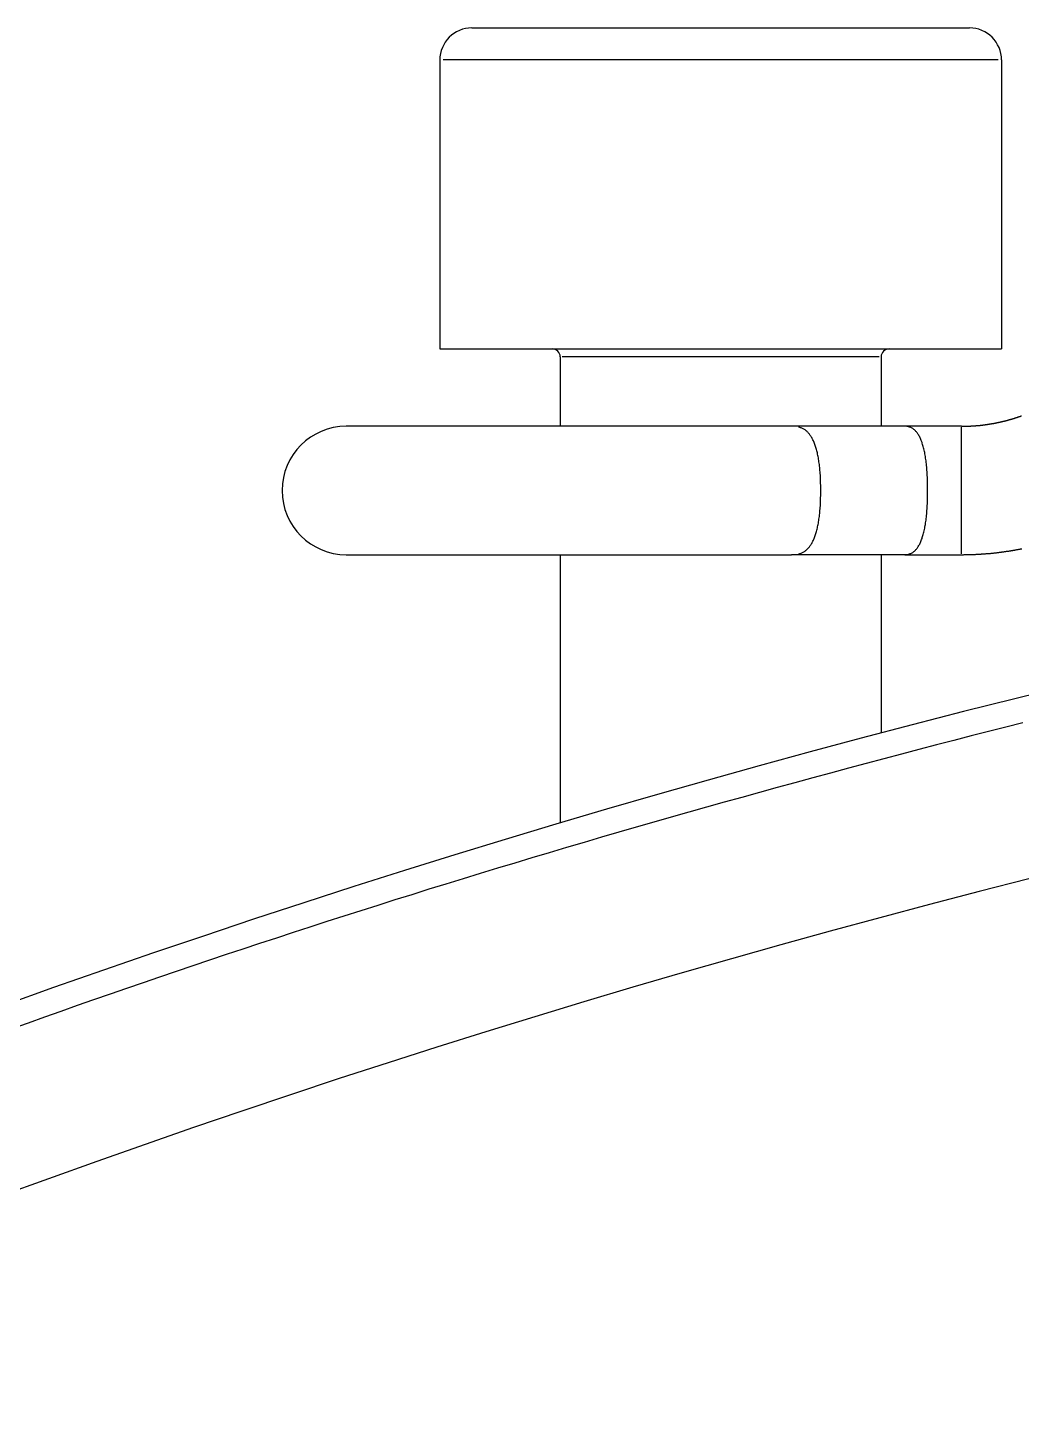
# Model space of a CAD drawing. Extents: x -120222 to -41942, y -19134 to 30932.
# Drawn here: x -81633.15 to -81620.77, y 10530.16 to 10547.52 of the extents above; entities that cross this region are included whole.
import ezdxf

# ---------------------------------------------------------------- set-up
doc = ezdxf.new("R2010")
doc.units = 0
doc.header["$LTSCALE"] = 150
doc.header["$MEASUREMENT"] = 0
doc.layers.get('0').update_dxf_attribs({"linetype": 'CONTINUOUS'})
doc.layers.add('____-568', color=7, linetype='CONTINUOUS')

# ---------------------------------------------------------------- blocks, each defined once
blk = doc.blocks.new('____-172')
at = {"color": 1, "linetype": 'Continuous'}
for p, q in [((-88062.723, 5998.817), (-88056.523, 5998.817)), ((-88063.123, 5998.417), (-88063.123, 5994.817)), ((-88056.166, 5998.417), (-88063.08, 5998.417)), ((-88056.123, 5998.417), (-88056.123, 5994.817)), ((-88063.123, 5994.817), (-88056.123, 5994.817)), ((-88061.623, 5994.717), (-88061.623, 5993.852)), ((-88057.648, 5994.717), (-88061.599, 5994.717)), ((-88057.623, 5994.717), (-88057.623, 5993.852)), ((-88058.74, 5993.852), (-88064.289, 5993.852)), ((-88057.326, 5993.852), (-88058.74, 5993.852)), ((-88056.62, 5993.852), (-88057.326, 5993.852)), ((-88064.289, 5992.252), (-88058.74, 5992.252)), ((-88061.623, 5992.252), (-88061.623, 5988.909)), ((-88057.326, 5992.252), (-88058.74, 5992.252)), ((-88057.623, 5992.252), (-88057.623, 5990.03)), ((-88057.326, 5992.252), (-88056.62, 5992.252))]:
    blk.add_line(p, q, dxfattribs=at)
at = {"color": 1, "linetype": 'Continuous', "flags": 128}
for points in [[(-88056.62, 5993.852), (-88056.616, 5993.852), (-88056.613, 5993.852), (-88056.609, 5993.852), (-88056.605, 5993.852), (-88056.602, 5993.852), (-88056.598, 5993.852), (-88056.595, 5993.853), (-88056.591, 5993.853), (-88056.587, 5993.853), (-88056.584, 5993.853), (-88056.58, 5993.853), (-88056.577, 5993.853), (-88056.573, 5993.853), (-88056.569, 5993.853), (-88056.566, 5993.853), (-88056.562, 5993.853), (-88056.559, 5993.853), (-88056.555, 5993.853), (-88056.551, 5993.853), (-88056.548, 5993.854), (-88056.544, 5993.854), (-88056.541, 5993.854), (-88056.537, 5993.854), (-88056.533, 5993.854), (-88056.53, 5993.854), (-88056.526, 5993.854), (-88056.523, 5993.855), (-88056.519, 5993.855), (-88056.515, 5993.855), (-88056.512, 5993.855), (-88056.508, 5993.855), (-88056.505, 5993.855), (-88056.501, 5993.856), (-88056.498, 5993.856), (-88056.494, 5993.856), (-88056.49, 5993.856), (-88056.487, 5993.856), (-88056.483, 5993.857), (-88056.48, 5993.857), (-88056.476, 5993.857), (-88056.472, 5993.857), (-88056.469, 5993.858), (-88056.465, 5993.858), (-88056.462, 5993.858), (-88056.458, 5993.858), (-88056.454, 5993.859), (-88056.451, 5993.859), (-88056.447, 5993.859), (-88056.444, 5993.859), (-88056.44, 5993.86), (-88056.436, 5993.86), (-88056.433, 5993.86), (-88056.429, 5993.861), (-88056.426, 5993.861), (-88056.422, 5993.861), (-88056.419, 5993.862), (-88056.415, 5993.862), (-88056.411, 5993.862), (-88056.408, 5993.863), (-88056.404, 5993.863), (-88056.401, 5993.863), (-88056.397, 5993.864), (-88056.393, 5993.864), (-88056.39, 5993.864), (-88056.386, 5993.865), (-88056.383, 5993.865), (-88056.379, 5993.866), (-88056.375, 5993.866), (-88056.372, 5993.866), (-88056.368, 5993.867), (-88056.365, 5993.867), (-88056.361, 5993.868), (-88056.358, 5993.868), (-88056.354, 5993.868), (-88056.35, 5993.869), (-88056.347, 5993.869), (-88056.343, 5993.87), (-88056.34, 5993.87), (-88056.336, 5993.871), (-88056.333, 5993.871), (-88056.329, 5993.872), (-88056.325, 5993.872), (-88056.322, 5993.873), (-88056.318, 5993.873), (-88056.315, 5993.874), (-88056.311, 5993.874), (-88056.308, 5993.875), (-88056.304, 5993.875), (-88056.3, 5993.876), (-88056.297, 5993.876), (-88056.293, 5993.877), (-88056.29, 5993.877), (-88056.286, 5993.878), (-88056.283, 5993.878), (-88056.279, 5993.879), (-88056.276, 5993.879), (-88056.272, 5993.88), (-88056.268, 5993.881), (-88056.265, 5993.881), (-88056.261, 5993.882), (-88056.258, 5993.882), (-88056.254, 5993.883), (-88056.251, 5993.884), (-88056.247, 5993.884), (-88056.244, 5993.885), (-88056.24, 5993.885), (-88056.237, 5993.886), (-88056.233, 5993.887), (-88056.229, 5993.887), (-88056.226, 5993.888), (-88056.222, 5993.889), (-88056.219, 5993.889), (-88056.215, 5993.89), (-88056.212, 5993.891), (-88056.208, 5993.891), (-88056.205, 5993.892), (-88056.201, 5993.893), (-88056.198, 5993.893), (-88056.194, 5993.894), (-88056.191, 5993.895), (-88056.187, 5993.895), (-88056.184, 5993.896), (-88056.18, 5993.897), (-88056.176, 5993.898), (-88056.173, 5993.898), (-88056.169, 5993.899), (-88056.166, 5993.9), (-88056.162, 5993.9), (-88056.159, 5993.901), (-88056.155, 5993.902), (-88056.152, 5993.903), (-88056.148, 5993.903), (-88056.145, 5993.904), (-88056.141, 5993.905), (-88056.138, 5993.906), (-88056.134, 5993.907), (-88056.131, 5993.907), (-88056.127, 5993.908), (-88056.124, 5993.909), (-88056.12, 5993.91), (-88056.117, 5993.911), (-88056.113, 5993.911), (-88056.11, 5993.912), (-88056.106, 5993.913), (-88056.103, 5993.914), (-88056.099, 5993.915), (-88056.096, 5993.916), (-88056.092, 5993.917), (-88056.089, 5993.917), (-88056.085, 5993.918), (-88056.082, 5993.919), (-88056.078, 5993.92), (-88056.075, 5993.921), (-88056.071, 5993.922), (-88056.068, 5993.923), (-88056.064, 5993.924), (-88056.061, 5993.925), (-88056.057, 5993.925), (-88056.054, 5993.926), (-88056.05, 5993.927), (-88056.047, 5993.928), (-88056.044, 5993.929), (-88056.04, 5993.93), (-88056.037, 5993.931), (-88056.033, 5993.932), (-88056.03, 5993.933), (-88056.026, 5993.934), (-88056.023, 5993.935), (-88056.019, 5993.936), (-88056.016, 5993.937), (-88056.012, 5993.938), (-88056.009, 5993.939), (-88056.005, 5993.94), (-88056.002, 5993.941), (-88055.998, 5993.942), (-88055.995, 5993.943), (-88055.992, 5993.944), (-88055.988, 5993.945), (-88055.985, 5993.946), (-88055.981, 5993.947), (-88055.978, 5993.948), (-88055.974, 5993.949), (-88055.971, 5993.95), (-88055.967, 5993.951), (-88055.964, 5993.952), (-88055.961, 5993.953), (-88055.957, 5993.955), (-88055.954, 5993.956), (-88055.95, 5993.957), (-88055.947, 5993.958), (-88055.943, 5993.959), (-88055.94, 5993.96), (-88055.937, 5993.961), (-88055.933, 5993.962), (-88055.93, 5993.963), (-88055.926, 5993.965), (-88055.923, 5993.966), (-88055.919, 5993.967), (-88055.916, 5993.968), (-88055.913, 5993.969), (-88055.909, 5993.97), (-88055.906, 5993.971), (-88055.902, 5993.973), (-88055.899, 5993.974), (-88055.896, 5993.975), (-88055.892, 5993.976), (-88055.889, 5993.977), (-88055.885, 5993.979), (-88055.882, 5993.98), (-88055.879, 5993.981), (-88055.875, 5993.982)], [(-88056.62, 5992.252), (-88056.614, 5992.252), (-88056.607, 5992.252), (-88056.601, 5992.252), (-88056.595, 5992.252), (-88056.589, 5992.253), (-88056.582, 5992.253), (-88056.576, 5992.253), (-88056.57, 5992.253), (-88056.564, 5992.253), (-88056.558, 5992.253), (-88056.551, 5992.253), (-88056.545, 5992.253), (-88056.539, 5992.253), (-88056.533, 5992.253), (-88056.527, 5992.254), (-88056.52, 5992.254), (-88056.514, 5992.254), (-88056.508, 5992.254), (-88056.502, 5992.254), (-88056.496, 5992.254), (-88056.489, 5992.255), (-88056.483, 5992.255), (-88056.477, 5992.255), (-88056.471, 5992.255), (-88056.464, 5992.256), (-88056.458, 5992.256), (-88056.452, 5992.256), (-88056.446, 5992.256), (-88056.44, 5992.257), (-88056.433, 5992.257), (-88056.427, 5992.257), (-88056.421, 5992.258), (-88056.415, 5992.258), (-88056.409, 5992.258), (-88056.402, 5992.259), (-88056.396, 5992.259), (-88056.39, 5992.259), (-88056.384, 5992.26), (-88056.378, 5992.26), (-88056.371, 5992.261), (-88056.365, 5992.261), (-88056.359, 5992.261), (-88056.353, 5992.262), (-88056.347, 5992.262), (-88056.34, 5992.263), (-88056.334, 5992.263), (-88056.328, 5992.264), (-88056.322, 5992.264), (-88056.316, 5992.265), (-88056.309, 5992.265), (-88056.303, 5992.266), (-88056.297, 5992.266), (-88056.291, 5992.267), (-88056.285, 5992.267), (-88056.278, 5992.268), (-88056.272, 5992.268), (-88056.266, 5992.269), (-88056.26, 5992.269), (-88056.254, 5992.27), (-88056.247, 5992.271), (-88056.241, 5992.271), (-88056.235, 5992.272), (-88056.229, 5992.273), (-88056.223, 5992.273), (-88056.216, 5992.274), (-88056.21, 5992.275), (-88056.204, 5992.275), (-88056.198, 5992.276), (-88056.192, 5992.277), (-88056.185, 5992.277), (-88056.179, 5992.278), (-88056.173, 5992.279), (-88056.167, 5992.279), (-88056.161, 5992.28), (-88056.155, 5992.281), (-88056.148, 5992.282), (-88056.142, 5992.283), (-88056.136, 5992.283), (-88056.13, 5992.284), (-88056.124, 5992.285), (-88056.118, 5992.286), (-88056.111, 5992.287), (-88056.105, 5992.287), (-88056.099, 5992.288), (-88056.093, 5992.289), (-88056.087, 5992.29), (-88056.081, 5992.291), (-88056.074, 5992.292), (-88056.068, 5992.293), (-88056.062, 5992.294), (-88056.056, 5992.294), (-88056.05, 5992.295), (-88056.044, 5992.296), (-88056.038, 5992.297), (-88056.031, 5992.298), (-88056.025, 5992.299), (-88056.019, 5992.3), (-88056.013, 5992.301), (-88056.007, 5992.302), (-88056.001, 5992.303), (-88055.995, 5992.304), (-88055.988, 5992.305), (-88055.982, 5992.306), (-88055.976, 5992.307), (-88055.97, 5992.308), (-88055.964, 5992.309), (-88055.958, 5992.31), (-88055.952, 5992.312), (-88055.946, 5992.313), (-88055.939, 5992.314), (-88055.933, 5992.315), (-88055.927, 5992.316), (-88055.921, 5992.317), (-88055.915, 5992.318), (-88055.909, 5992.319), (-88055.903, 5992.321), (-88055.897, 5992.322), (-88055.891, 5992.323), (-88055.885, 5992.324), (-88055.878, 5992.325), (-88055.872, 5992.327)], [(-88055.856, 5990.158), (-88056.07, 5990.104), (-88056.285, 5990.049), (-88056.5, 5989.993), (-88056.717, 5989.937), (-88056.934, 5989.881), (-88057.152, 5989.824), (-88057.37, 5989.766), (-88057.59, 5989.708), (-88057.81, 5989.65), (-88058.031, 5989.591), (-88058.253, 5989.531), (-88058.475, 5989.471), (-88058.697, 5989.411), (-88058.919, 5989.35), (-88059.139, 5989.289), (-88059.36, 5989.228), (-88059.58, 5989.167), (-88059.8, 5989.105), (-88060.019, 5989.043), (-88060.238, 5988.981), (-88060.457, 5988.919), (-88060.675, 5988.856), (-88060.892, 5988.793), (-88061.11, 5988.73), (-88061.326, 5988.666), (-88061.543, 5988.602), (-88061.759, 5988.538), (-88061.975, 5988.474), (-88062.19, 5988.409), (-88062.405, 5988.344), (-88062.619, 5988.279), (-88062.833, 5988.213), (-88063.047, 5988.148), (-88063.26, 5988.082), (-88063.473, 5988.015), (-88063.685, 5987.949), (-88063.897, 5987.882), (-88064.108, 5987.815), (-88064.32, 5987.747), (-88064.53, 5987.68), (-88064.741, 5987.612), (-88064.951, 5987.544), (-88065.16, 5987.475), (-88065.369, 5987.407), (-88065.578, 5987.338), (-88065.786, 5987.268), (-88065.994, 5987.199), (-88066.202, 5987.129), (-88066.409, 5987.059), (-88066.615, 5986.988), (-88066.822, 5986.918), (-88067.028, 5986.847), (-88067.233, 5986.776), (-88067.438, 5986.704), (-88067.643, 5986.633), (-88067.847, 5986.561), (-88068.051, 5986.488), (-88068.254, 5986.416), (-88068.457, 5986.343)], [(-88058.652, 5992.262), (-88058.643, 5992.264), (-88058.635, 5992.267), (-88058.627, 5992.269), (-88058.618, 5992.273), (-88058.61, 5992.276), (-88058.603, 5992.28), (-88058.595, 5992.284), (-88058.587, 5992.288), (-88058.58, 5992.293), (-88058.572, 5992.298), (-88058.565, 5992.303), (-88058.558, 5992.309), (-88058.551, 5992.315), (-88058.544, 5992.321), (-88058.538, 5992.328), (-88058.531, 5992.335), (-88058.525, 5992.342), (-88058.518, 5992.35), (-88058.512, 5992.358), (-88058.506, 5992.366), (-88058.5, 5992.375), (-88058.495, 5992.383), (-88058.489, 5992.393), (-88058.484, 5992.402), (-88058.478, 5992.412), (-88058.473, 5992.422), (-88058.468, 5992.433), (-88058.463, 5992.444), (-88058.458, 5992.455), (-88058.454, 5992.467), (-88058.449, 5992.478), (-88058.445, 5992.491), (-88058.441, 5992.503), (-88058.437, 5992.516), (-88058.433, 5992.529), (-88058.429, 5992.543), (-88058.425, 5992.556), (-88058.421, 5992.571), (-88058.418, 5992.585), (-88058.415, 5992.6), (-88058.412, 5992.615), (-88058.408, 5992.63), (-88058.406, 5992.646), (-88058.403, 5992.662), (-88058.4, 5992.679), (-88058.398, 5992.695), (-88058.395, 5992.712), (-88058.393, 5992.73), (-88058.391, 5992.748), (-88058.389, 5992.766), (-88058.387, 5992.784), (-88058.386, 5992.803), (-88058.384, 5992.822), (-88058.383, 5992.841), (-88058.381, 5992.861), (-88058.38, 5992.881), (-88058.379, 5992.901), (-88058.378, 5992.922), (-88058.378, 5992.943), (-88058.377, 5992.964), (-88058.376, 5992.986), (-88058.376, 5993.008), (-88058.376, 5993.03), (-88058.376, 5993.052), (-88058.376, 5993.075), (-88058.376, 5993.097), (-88058.376, 5993.119), (-88058.377, 5993.141), (-88058.378, 5993.162), (-88058.378, 5993.183), (-88058.379, 5993.204), (-88058.38, 5993.224), (-88058.381, 5993.244), (-88058.383, 5993.264), (-88058.384, 5993.283), (-88058.386, 5993.302), (-88058.387, 5993.321), (-88058.389, 5993.339), (-88058.391, 5993.357), (-88058.393, 5993.375), (-88058.395, 5993.392), (-88058.398, 5993.409), (-88058.4, 5993.426), (-88058.403, 5993.442), (-88058.406, 5993.459), (-88058.408, 5993.474), (-88058.412, 5993.49), (-88058.415, 5993.505), (-88058.418, 5993.52), (-88058.421, 5993.534), (-88058.425, 5993.548), (-88058.429, 5993.562), (-88058.433, 5993.576), (-88058.437, 5993.589), (-88058.441, 5993.602), (-88058.445, 5993.614), (-88058.449, 5993.626), (-88058.454, 5993.638), (-88058.458, 5993.65), (-88058.463, 5993.661), (-88058.468, 5993.672), (-88058.473, 5993.682), (-88058.478, 5993.693), (-88058.484, 5993.702), (-88058.489, 5993.712), (-88058.495, 5993.721), (-88058.5, 5993.73), (-88058.506, 5993.739), (-88058.512, 5993.747), (-88058.518, 5993.755), (-88058.525, 5993.763), (-88058.531, 5993.77), (-88058.538, 5993.777), (-88058.544, 5993.784), (-88058.551, 5993.79), (-88058.558, 5993.796), (-88058.565, 5993.802), (-88058.572, 5993.807), (-88058.58, 5993.812), (-88058.587, 5993.817), (-88058.595, 5993.821), (-88058.603, 5993.825), (-88058.61, 5993.829), (-88058.618, 5993.832), (-88058.627, 5993.835), (-88058.635, 5993.838), (-88058.643, 5993.84), (-88058.652, 5993.843), (-88058.652, 5993.843)], [(-88057.326, 5992.252), (-88057.318, 5992.253), (-88057.309, 5992.253), (-88057.301, 5992.254), (-88057.292, 5992.255), (-88057.284, 5992.257), (-88057.276, 5992.259), (-88057.268, 5992.262), (-88057.26, 5992.265), (-88057.253, 5992.268), (-88057.245, 5992.272), (-88057.238, 5992.276), (-88057.23, 5992.28), (-88057.223, 5992.285), (-88057.216, 5992.291), (-88057.209, 5992.296), (-88057.203, 5992.302), (-88057.196, 5992.309), (-88057.19, 5992.316), (-88057.183, 5992.323), (-88057.177, 5992.33), (-88057.171, 5992.339), (-88057.165, 5992.347), (-88057.16, 5992.356), (-88057.154, 5992.365), (-88057.149, 5992.374), (-88057.143, 5992.384), (-88057.138, 5992.395), (-88057.133, 5992.405), (-88057.128, 5992.417), (-88057.123, 5992.428), (-88057.119, 5992.44), (-88057.114, 5992.452), (-88057.11, 5992.465), (-88057.106, 5992.478), (-88057.102, 5992.492), (-88057.098, 5992.505), (-88057.094, 5992.52), (-88057.09, 5992.534), (-88057.087, 5992.549), (-88057.083, 5992.565), (-88057.08, 5992.581), (-88057.077, 5992.597), (-88057.074, 5992.614), (-88057.071, 5992.63), (-88057.069, 5992.648), (-88057.066, 5992.666), (-88057.064, 5992.684), (-88057.061, 5992.702), (-88057.059, 5992.721), (-88057.057, 5992.741), (-88057.055, 5992.76), (-88057.054, 5992.78), (-88057.052, 5992.801), (-88057.05, 5992.822), (-88057.049, 5992.843), (-88057.048, 5992.865), (-88057.047, 5992.887), (-88057.046, 5992.909), (-88057.045, 5992.932), (-88057.045, 5992.955), (-88057.044, 5992.979), (-88057.044, 5993.003), (-88057.044, 5993.028), (-88057.044, 5993.052), (-88057.044, 5993.077), (-88057.044, 5993.102), (-88057.044, 5993.126), (-88057.045, 5993.149), (-88057.045, 5993.172), (-88057.046, 5993.195), (-88057.047, 5993.218), (-88057.048, 5993.24), (-88057.049, 5993.262), (-88057.05, 5993.283), (-88057.052, 5993.304), (-88057.054, 5993.324), (-88057.055, 5993.344), (-88057.057, 5993.364), (-88057.059, 5993.383), (-88057.061, 5993.402), (-88057.064, 5993.421), (-88057.066, 5993.439), (-88057.069, 5993.457), (-88057.071, 5993.474), (-88057.074, 5993.491), (-88057.077, 5993.508), (-88057.08, 5993.524), (-88057.083, 5993.54), (-88057.087, 5993.555), (-88057.09, 5993.57), (-88057.094, 5993.585), (-88057.098, 5993.599), (-88057.102, 5993.613), (-88057.106, 5993.627), (-88057.11, 5993.64), (-88057.114, 5993.652), (-88057.119, 5993.665), (-88057.123, 5993.677), (-88057.128, 5993.688), (-88057.133, 5993.699), (-88057.138, 5993.71), (-88057.143, 5993.72), (-88057.149, 5993.73), (-88057.154, 5993.74), (-88057.16, 5993.749), (-88057.165, 5993.758), (-88057.171, 5993.766), (-88057.177, 5993.774), (-88057.183, 5993.782), (-88057.19, 5993.789), (-88057.196, 5993.796), (-88057.203, 5993.802), (-88057.209, 5993.808), (-88057.216, 5993.814), (-88057.223, 5993.819), (-88057.23, 5993.824), (-88057.238, 5993.829), (-88057.245, 5993.833), (-88057.253, 5993.837), (-88057.26, 5993.84), (-88057.268, 5993.843), (-88057.276, 5993.845), (-88057.284, 5993.847), (-88057.292, 5993.849), (-88057.301, 5993.851), (-88057.309, 5993.852), (-88057.318, 5993.852), (-88057.326, 5993.852), (-88057.326, 5993.852)], [(-88056.62, 5992.262), (-88056.62, 5992.264), (-88056.62, 5992.267), (-88056.62, 5992.269), (-88056.62, 5992.273), (-88056.62, 5992.276), (-88056.62, 5992.28), (-88056.62, 5992.284), (-88056.62, 5992.288), (-88056.62, 5992.293), (-88056.62, 5992.298), (-88056.62, 5992.303), (-88056.62, 5992.309), (-88056.62, 5992.315), (-88056.62, 5992.321), (-88056.62, 5992.328), (-88056.62, 5992.335), (-88056.62, 5992.342), (-88056.62, 5992.35), (-88056.62, 5992.358), (-88056.62, 5992.366), (-88056.62, 5992.375), (-88056.62, 5992.383), (-88056.62, 5992.393), (-88056.62, 5992.402), (-88056.62, 5992.412), (-88056.62, 5992.422), (-88056.62, 5992.433), (-88056.62, 5992.444), (-88056.62, 5992.455), (-88056.62, 5992.467), (-88056.62, 5992.478), (-88056.62, 5992.491), (-88056.62, 5992.503), (-88056.62, 5992.516), (-88056.62, 5992.529), (-88056.62, 5992.543), (-88056.62, 5992.556), (-88056.62, 5992.571), (-88056.62, 5992.585), (-88056.62, 5992.6), (-88056.62, 5992.615), (-88056.62, 5992.63), (-88056.62, 5992.646), (-88056.62, 5992.662), (-88056.62, 5992.679), (-88056.62, 5992.695), (-88056.62, 5992.712), (-88056.62, 5992.73), (-88056.62, 5992.748), (-88056.62, 5992.766), (-88056.62, 5992.784), (-88056.62, 5992.803), (-88056.62, 5992.822), (-88056.62, 5992.841), (-88056.62, 5992.861), (-88056.62, 5992.881), (-88056.62, 5992.901), (-88056.62, 5992.922), (-88056.62, 5992.943), (-88056.62, 5992.964), (-88056.62, 5992.986), (-88056.62, 5993.008), (-88056.62, 5993.03), (-88056.62, 5993.052), (-88056.62, 5993.075), (-88056.62, 5993.097), (-88056.62, 5993.119), (-88056.62, 5993.141), (-88056.62, 5993.162), (-88056.62, 5993.183), (-88056.62, 5993.204), (-88056.62, 5993.224), (-88056.62, 5993.244), (-88056.62, 5993.264), (-88056.62, 5993.283), (-88056.62, 5993.302), (-88056.62, 5993.321), (-88056.62, 5993.339), (-88056.62, 5993.357), (-88056.62, 5993.375), (-88056.62, 5993.392), (-88056.62, 5993.409), (-88056.62, 5993.426), (-88056.62, 5993.442), (-88056.62, 5993.459), (-88056.62, 5993.474), (-88056.62, 5993.49), (-88056.62, 5993.505), (-88056.62, 5993.52), (-88056.62, 5993.534), (-88056.62, 5993.548), (-88056.62, 5993.562), (-88056.62, 5993.576), (-88056.62, 5993.589), (-88056.62, 5993.602), (-88056.62, 5993.614), (-88056.62, 5993.626), (-88056.62, 5993.638), (-88056.62, 5993.65), (-88056.62, 5993.661), (-88056.62, 5993.672), (-88056.62, 5993.682), (-88056.62, 5993.693), (-88056.62, 5993.702), (-88056.62, 5993.712), (-88056.62, 5993.721), (-88056.62, 5993.73), (-88056.62, 5993.739), (-88056.62, 5993.747), (-88056.62, 5993.755), (-88056.62, 5993.763), (-88056.62, 5993.77), (-88056.62, 5993.777), (-88056.62, 5993.784), (-88056.62, 5993.79), (-88056.62, 5993.796), (-88056.62, 5993.802), (-88056.62, 5993.807), (-88056.62, 5993.812), (-88056.62, 5993.817), (-88056.62, 5993.821), (-88056.62, 5993.825), (-88056.62, 5993.829), (-88056.62, 5993.832), (-88056.62, 5993.835), (-88056.62, 5993.838), (-88056.62, 5993.84), (-88056.62, 5993.843), (-88056.62, 5993.843)]]:
    blk.add_lwpolyline(points, dxfattribs=at)
at = {"color": 1, "linetype": 'Continuous'}
for centre, radius, start, end in [((-88062.723, 5998.417), 0.4, 90, 180), ((-88056.523, 5998.417), 0.4, 0, 90), ((-88061.723, 5994.717), 0.1, 0, 90), ((-88057.523, 5994.717), 0.1, 90, 180), ((-88024.123, 5862.817), 131.55, 92.17684, 129.025), ((-88064.289, 5993.052), 0.8, 90, 270), ((-88024.12, 5862.809), 129.338, 92.21551, 128.58098)]:
    blk.add_arc(centre, radius, start, end, dxfattribs=at)
blk = doc.blocks.new('____-186')
at = {"color": 1}
blk.add_blockref('____-172', (0, 0), dxfattribs=at)

msp = doc.modelspace()

# ---------------------------------------------------------------- block references
at = {"layer": '____-568', "color": 0}
msp.add_blockref('____-186', (6435.10495, 4548.69799), dxfattribs=at)

doc.saveas('drawing.dxf')
